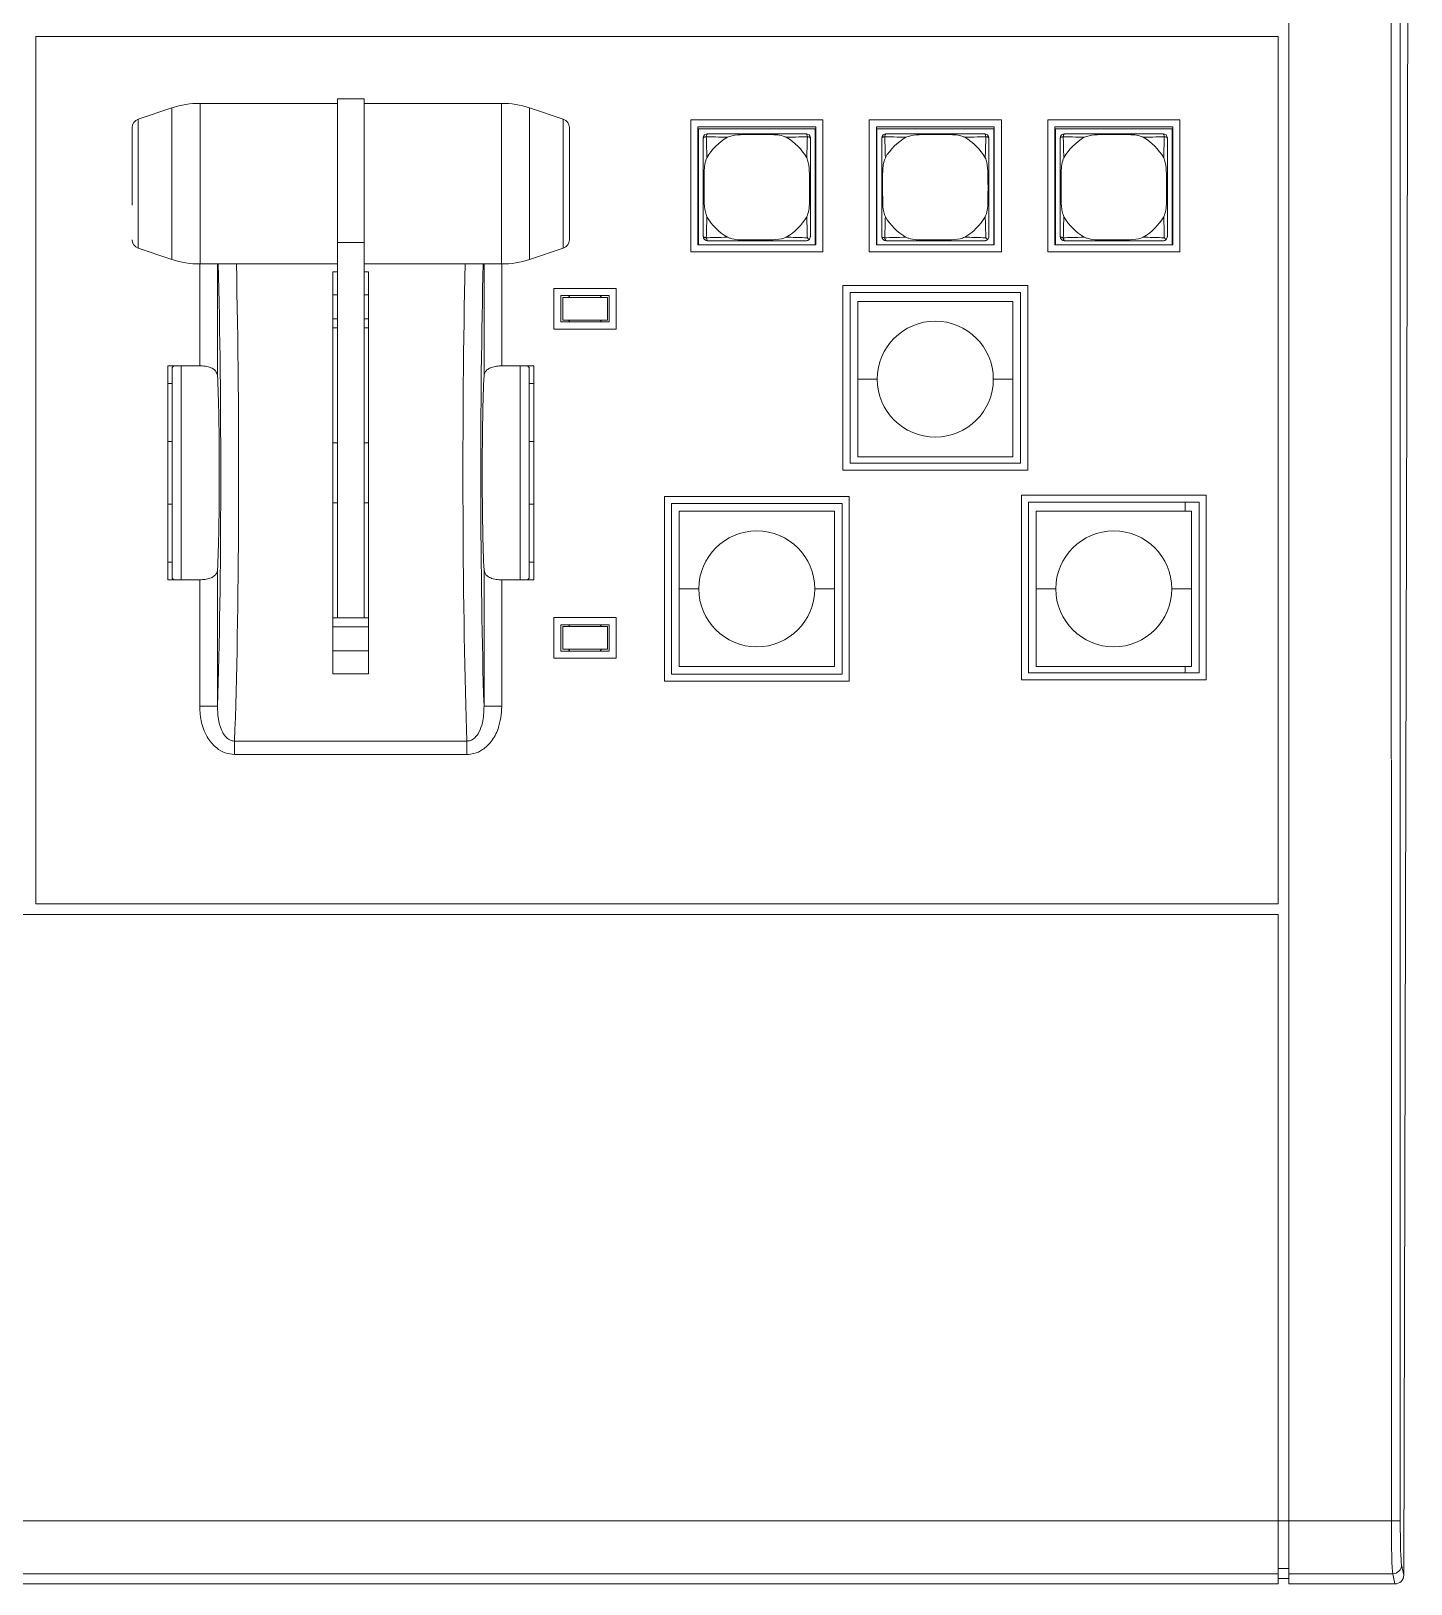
# Model space of a CAD drawing. Header units: millimetres. Extents: x 34 to 261, y 11 to 208.
# Drawn here: x 89.93 to 120.85, y 60 to 94.8 of the extents above; entities that cross this region are included whole.
import ezdxf

# ---------------------------------------------------------------- set-up
doc = ezdxf.new("R2010")
doc.units = ezdxf.units.MM

msp = doc.modelspace()

# ---------------------------------------------------------------- linework, layer by layer
at = {"color": 7, "linetype": 'Continuous', "lineweight": 15}
for p, q in [((120.6895, 60.1995), (120.8512, 122.2729)), ((118.1119, 61.4123), (118.1119, 111.2985)), ((120.4125, 61.4123), (120.4072, 111.2985)), ((120.6071, 111.2986), (120.6123, 61.4123)), ((90.0319, 94.6805), (117.8719, 94.6805)), ((90.0319, 75.2403), (90.0319, 94.6805)), ((117.8719, 94.6805), (117.8719, 75.2403)), ((97.3919, 93.2805), (96.7919, 93.2805)), ((96.7919, 93.2805), (96.7919, 90.0602)), ((97.3919, 93.2805), (97.3919, 90.0602)), ((93.084, 93.0778), (92.3287, 92.8261)), ((96.7919, 93.1805), (93.7165, 93.1805)), ((100.4674, 93.1805), (97.3919, 93.1805)), ((101.8552, 92.8261), (101.0998, 93.0778)), ((101.9919, 90.1246), (101.9919, 92.6363)), ((104.7119, 92.8105), (104.7119, 89.8505)), ((107.6719, 92.8105), (104.7119, 92.8105)), ((104.8719, 92.6505), (107.5119, 92.6505)), ((104.8719, 90.0105), (104.8719, 92.6505)), ((104.8819, 92.6105), (104.8719, 92.6205)), ((104.8819, 92.6105), (104.8819, 90.0105)), ((107.5019, 92.6105), (104.8819, 92.6105)), ((107.5119, 92.6205), (107.5019, 92.6105)), ((107.5019, 90.0105), (107.5019, 92.6105)), ((107.5119, 92.6505), (107.5119, 90.0105)), ((107.6719, 89.8505), (107.6719, 92.8105)), ((108.7119, 92.8105), (108.7119, 89.8505)), ((111.6719, 92.8105), (108.7119, 92.8105)), ((111.5119, 92.6505), (108.8719, 92.6505)), ((108.8719, 92.6505), (108.8719, 90.0105)), ((108.8819, 92.6105), (108.8719, 92.6205)), ((108.8819, 92.6105), (108.8819, 90.0105)), ((111.5019, 92.6105), (108.8819, 92.6105)), ((111.5119, 92.6205), (111.5019, 92.6105)), ((111.5019, 90.0105), (111.5019, 92.6105)), ((111.5119, 90.0105), (111.5119, 92.6505)), ((111.6719, 89.8505), (111.6719, 92.8105)), ((112.7119, 92.8105), (112.7119, 89.8505)), ((115.6719, 92.8105), (112.7119, 92.8105)), ((112.8719, 92.6505), (115.5119, 92.6505)), ((112.8719, 90.0105), (112.8719, 92.6505)), ((112.8819, 92.6105), (112.8719, 92.6205)), ((112.8819, 92.6105), (112.8819, 90.0105)), ((115.5019, 92.6105), (112.8819, 92.6105)), ((115.5119, 92.6205), (115.5019, 92.6105)), ((115.5019, 90.0105), (115.5019, 92.6105)), ((115.5119, 92.6505), (115.5119, 90.0105)), ((115.6719, 89.8505), (115.6719, 92.8105)), ((92.3287, 89.9349), (93.084, 89.6831)), ((97.3919, 90.0602), (96.7919, 90.0602)), ((96.7919, 90.0602), (96.7919, 81.6505)), ((97.3919, 90.0602), (97.3919, 81.6505)), ((101.0998, 89.6831), (101.8552, 89.9349)), ((104.7119, 89.8505), (107.6719, 89.8505)), ((107.5119, 90.0105), (104.8719, 90.0105)), ((108.7119, 89.8505), (111.6719, 89.8505)), ((108.8719, 90.0105), (111.5119, 90.0105)), ((112.7119, 89.8505), (115.6719, 89.8505)), ((115.5119, 90.0105), (112.8719, 90.0105)), ((93.7165, 89.5805), (96.7919, 89.5805)), ((97.3919, 89.5805), (100.4674, 89.5805)), ((96.6919, 89.4067), (96.7919, 89.4067)), ((96.6919, 89.4067), (96.6919, 80.396)), ((97.3919, 89.4067), (97.4919, 89.4067)), ((97.4919, 89.4067), (97.4919, 80.396)), ((112.2619, 89.1005), (108.1219, 89.1005)), ((108.1219, 89.1005), (108.1219, 84.9605)), ((112.2619, 84.9605), (112.2619, 89.1005)), ((96.7919, 88.8883), (96.6919, 88.8883)), ((97.4919, 88.8883), (97.3919, 88.8883)), ((103.0419, 89.0315), (101.6419, 89.0315)), ((101.6419, 89.0315), (101.6419, 88.1215)), ((101.8019, 88.8715), (102.8819, 88.8715)), ((101.8019, 88.2815), (101.8019, 88.8715)), ((102.8419, 88.8315), (101.8419, 88.8315)), ((101.8419, 88.8315), (101.8419, 88.3215)), ((102.0021, 88.8715), (101.9712, 88.8315)), ((102.7127, 88.8315), (102.6817, 88.8715)), ((102.8419, 88.3215), (102.8419, 88.8315)), ((102.8819, 88.8715), (102.8819, 88.2815)), ((103.0419, 88.1215), (103.0419, 89.0315)), ((108.2819, 85.1205), (108.2819, 88.9405)), ((108.2819, 88.9405), (112.1019, 88.9405)), ((112.1019, 88.9405), (112.1019, 85.1205)), ((96.7919, 88.1505), (96.6919, 88.1505)), ((97.4919, 88.1505), (97.3919, 88.1505)), ((101.6419, 88.1215), (103.0419, 88.1215)), ((102.8819, 88.2815), (101.8019, 88.2815)), ((101.8419, 88.3215), (102.8419, 88.3215)), ((101.9712, 88.3215), (102.0021, 88.2815)), ((102.6817, 88.2815), (102.7127, 88.3215)), ((92.9919, 87.2977), (92.9919, 82.5033)), ((93.7057, 87.2977), (92.9919, 87.2977)), ((93.0919, 87.2587), (93.1303, 87.2977)), ((93.0919, 87.2587), (93.0919, 82.5423)), ((93.2919, 87.2977), (93.2919, 82.5033)), ((101.1919, 87.2977), (100.4782, 87.2977)), ((100.8919, 82.5033), (100.8919, 87.2977)), ((101.0536, 87.2977), (101.0919, 87.2587)), ((101.0919, 82.5423), (101.0919, 87.2587)), ((101.1919, 87.2977), (101.1919, 82.5033)), ((92.9919, 86.9005), (93.0919, 86.9005)), ((101.0919, 86.9005), (101.1919, 86.9005)), ((92.9919, 85.6005), (93.0919, 85.6005)), ((96.7919, 85.5705), (96.6919, 85.5705)), ((97.4919, 85.5705), (97.3919, 85.5705)), ((101.1919, 85.6005), (101.0919, 85.6005)), ((108.1219, 84.9605), (112.2619, 84.9605)), ((112.1019, 85.1205), (108.2819, 85.1205)), ((96.6919, 84.2305), (96.7919, 84.2305)), ((97.3919, 84.2305), (97.4919, 84.2305)), ((108.2619, 84.3705), (104.1219, 84.3705)), ((104.1219, 84.3705), (104.1219, 80.2305)), ((108.2619, 80.2305), (108.2619, 84.3705)), ((112.1219, 84.4005), (112.1219, 80.2605)), ((116.2619, 84.4005), (112.1219, 84.4005)), ((116.1019, 84.2405), (112.2819, 84.2405)), ((112.2819, 84.2405), (112.2819, 80.4205)), ((115.7919, 84.0405), (115.7919, 84.2405)), ((116.1019, 80.4205), (116.1019, 84.2405)), ((116.2619, 80.2605), (116.2619, 84.4005)), ((92.9919, 84.2005), (93.0919, 84.2005)), ((101.1919, 84.2005), (101.0919, 84.2005)), ((104.2819, 80.3905), (104.2819, 84.2105)), ((104.2819, 84.2105), (108.1019, 84.2105)), ((108.1019, 84.2105), (108.1019, 80.3905)), ((93.0919, 82.9005), (92.9919, 82.9005)), ((101.1919, 82.9005), (101.0919, 82.9005)), ((92.9919, 82.5033), (93.7057, 82.5033)), ((93.1303, 82.5033), (93.0919, 82.5423)), ((93.7057, 79.6711), (93.7057, 82.5033)), ((94.1054, 82.7226), (94.1054, 79.6711)), ((100.0784, 79.6711), (100.0784, 82.7226)), ((100.4782, 82.5033), (100.4782, 79.6711)), ((100.4782, 82.5033), (101.1919, 82.5033)), ((101.0919, 82.5423), (101.0536, 82.5033)), ((96.6919, 81.6505), (97.4919, 81.6505)), ((103.0419, 81.6555), (101.6419, 81.6555)), ((101.6419, 81.6555), (101.6419, 80.7455)), ((102.8819, 81.4955), (101.8019, 81.4955)), ((101.8019, 81.4955), (101.8019, 80.9055)), ((101.8419, 81.4555), (101.8419, 80.9455)), ((102.8419, 81.4555), (101.8419, 81.4555)), ((102.0021, 81.4955), (101.9712, 81.4555)), ((102.7127, 81.4555), (102.6817, 81.4955)), ((102.8419, 80.9455), (102.8419, 81.4555)), ((102.8819, 80.9055), (102.8819, 81.4955)), ((103.0419, 80.7455), (103.0419, 81.6555)), ((96.6919, 80.9143), (97.4919, 80.9143)), ((101.6419, 80.7455), (103.0419, 80.7455)), ((101.8019, 80.9055), (102.8819, 80.9055)), ((101.8419, 80.9455), (102.8419, 80.9455)), ((101.9712, 80.9455), (102.0021, 80.9055)), ((102.6817, 80.9055), (102.7127, 80.9455)), ((97.4919, 80.396), (96.6919, 80.396)), ((108.1019, 80.3905), (104.2819, 80.3905)), ((112.2819, 80.4205), (116.1019, 80.4205)), ((115.7919, 80.4205), (115.7919, 80.5605)), ((104.1219, 80.2305), (108.2619, 80.2305)), ((112.1219, 80.2605), (116.2619, 80.2605)), ((94.1054, 79.6711), (93.7057, 79.6711)), ((100.4782, 79.6711), (100.0784, 79.6711)), ((94.4877, 78.8895), (99.6961, 78.8895)), ((94.4877, 78.8895), (94.4877, 78.5889)), ((99.6961, 78.8895), (99.6961, 78.5889)), ((99.6961, 78.5889), (94.4877, 78.5889)), ((117.8719, 75.2403), (90.0319, 75.2403)), ((37.3119, 75.0003), (117.8719, 75.0003)), ((117.8719, 75.0003), (117.8719, 61.4123)), ((37.3119, 61.4123), (117.8719, 61.4123)), ((117.8719, 61.4123), (118.1119, 61.4123)), ((117.8719, 60.2285), (117.8719, 61.4123)), ((118.1119, 61.4123), (120.4125, 61.4123)), ((118.1119, 61.4123), (118.1119, 60.2285)), ((120.4125, 61.4123), (120.6123, 61.4123)), ((117.8719, 60.2285), (37.3119, 60.2285)), ((117.8719, 60.3469), (118.1119, 60.3469)), ((117.8719, 60.2285), (117.8719, 60.0005)), ((120.4418, 60.2285), (118.1119, 60.2285)), ((118.1119, 60.0005), (118.1119, 60.2285)), ((120.49, 60.0005), (120.4418, 60.2285)), ((120.6417, 60.4259), (120.6895, 60.1995)), ((117.8719, 60.0005), (37.3119, 60.0005)), ((118.1119, 60.1206), (117.8719, 60.1206)), ((120.49, 60.0005), (118.1119, 60.0005))]:
    msp.add_line(p, q, dxfattribs=at)
at = {"color": 8, "linetype": 'Continuous', "lineweight": 15}
for p, q in [((93.084, 93.0778), (93.084, 90.7231)), ((93.7165, 93.1805), (93.7165, 90.6931)), ((100.4674, 89.5805), (100.4674, 93.1805)), ((101.0998, 89.6831), (101.0998, 93.0778)), ((92.3287, 92.8261), (92.3287, 90.8285)), ((101.8552, 89.9349), (101.8552, 92.8261)), ((92.3287, 90.8285), (92.3287, 89.9349)), ((93.084, 90.7231), (93.084, 89.6831)), ((93.7165, 90.6931), (93.7165, 89.5805)), ((93.7057, 87.2977), (93.7057, 89.5805)), ((94.1054, 89.5805), (94.1054, 87.0784)), ((100.0784, 87.0784), (100.0784, 89.5805)), ((100.4782, 89.5805), (100.4782, 87.2977)), ((96.6919, 88.3505), (96.7919, 88.3505)), ((97.3919, 88.3505), (97.4919, 88.3505)), ((97.4919, 81.4505), (96.6919, 81.4505))]:
    msp.add_line(p, q, dxfattribs=at)
at = {"color": 7, "linetype": 'Continuous', "lineweight": 15, "flags": 128}
for points in [[(105.0595, 92.433), (105.0453, 92.4308), (105.0322, 92.428), (105.0205, 92.4245), (105.0105, 92.4204), (105.0025, 92.4159), (104.9967, 92.411), (104.9931, 92.4058), (104.9919, 92.4005)], [(105.0595, 92.433), (105.0616, 92.4472), (105.0644, 92.4603), (105.0679, 92.4719), (105.072, 92.4819), (105.0765, 92.4899), (105.0815, 92.4957), (105.0866, 92.4993), (105.0919, 92.5005)], [(107.2919, 92.5005), (107.2972, 92.4993), (107.3024, 92.4957), (107.3073, 92.4899), (107.3119, 92.4819), (107.3159, 92.4719), (107.3194, 92.4603), (107.3223, 92.4472), (107.3244, 92.433)], [(107.3919, 92.4005), (107.3907, 92.4058), (107.3872, 92.411), (107.3813, 92.4159), (107.3733, 92.4204), (107.3634, 92.4245), (107.3517, 92.428), (107.3386, 92.4308), (107.3244, 92.433)], [(109.0595, 92.433), (109.0453, 92.4308), (109.0322, 92.428), (109.0205, 92.4245), (109.0105, 92.4204), (109.0025, 92.4159), (108.9967, 92.411), (108.9931, 92.4058), (108.9919, 92.4005)], [(109.0595, 92.433), (109.0616, 92.4472), (109.0644, 92.4603), (109.0679, 92.4719), (109.072, 92.4819), (109.0765, 92.4899), (109.0815, 92.4957), (109.0866, 92.4993), (109.0919, 92.5005)], [(111.2919, 92.5005), (111.2972, 92.4993), (111.3024, 92.4957), (111.3073, 92.4899), (111.3119, 92.4819), (111.3159, 92.4719), (111.3194, 92.4603), (111.3223, 92.4472), (111.3244, 92.433)], [(111.3919, 92.4005), (111.3907, 92.4058), (111.3872, 92.411), (111.3813, 92.4159), (111.3733, 92.4204), (111.3634, 92.4245), (111.3517, 92.428), (111.3386, 92.4308), (111.3244, 92.433)], [(113.0595, 92.433), (113.0453, 92.4308), (113.0322, 92.428), (113.0205, 92.4245), (113.0105, 92.4204), (113.0025, 92.4159), (112.9967, 92.411), (112.9931, 92.4058), (112.9919, 92.4005)], [(113.0595, 92.433), (113.0616, 92.4472), (113.0644, 92.4603), (113.0679, 92.4719), (113.072, 92.4819), (113.0765, 92.4899), (113.0815, 92.4957), (113.0866, 92.4993), (113.0919, 92.5005)], [(115.2919, 92.5005), (115.2972, 92.4993), (115.3024, 92.4957), (115.3073, 92.4899), (115.3119, 92.4819), (115.3159, 92.4719), (115.3194, 92.4603), (115.3223, 92.4472), (115.3244, 92.433)], [(115.3919, 92.4005), (115.3907, 92.4058), (115.3872, 92.411), (115.3813, 92.4159), (115.3733, 92.4204), (115.3634, 92.4245), (115.3517, 92.428), (115.3386, 92.4308), (115.3244, 92.433)], [(104.9919, 90.2005), (104.9931, 90.1952), (104.9967, 90.19), (105.0025, 90.1851), (105.0105, 90.1806), (105.0205, 90.1765), (105.0322, 90.173), (105.0453, 90.1702), (105.0595, 90.1681)], [(105.0919, 90.1005), (105.0866, 90.1017), (105.0815, 90.1053), (105.0765, 90.1111), (105.072, 90.1191), (105.0679, 90.1291), (105.0644, 90.1407), (105.0616, 90.1538), (105.0595, 90.1681)], [(108.9919, 90.2005), (108.9931, 90.1952), (108.9967, 90.19), (109.0025, 90.1851), (109.0105, 90.1806), (109.0205, 90.1765), (109.0322, 90.173), (109.0453, 90.1702), (109.0595, 90.1681)], [(109.0919, 90.1005), (109.0866, 90.1017), (109.0815, 90.1053), (109.0765, 90.1111), (109.072, 90.1191), (109.0679, 90.1291), (109.0644, 90.1407), (109.0616, 90.1538), (109.0595, 90.1681)], [(112.9919, 90.2005), (112.9931, 90.1952), (112.9967, 90.19), (113.0025, 90.1851), (113.0105, 90.1806), (113.0205, 90.1765), (113.0322, 90.173), (113.0453, 90.1702), (113.0595, 90.1681)], [(113.0919, 90.1005), (113.0866, 90.1017), (113.0815, 90.1053), (113.0765, 90.1111), (113.072, 90.1191), (113.0679, 90.1291), (113.0644, 90.1407), (113.0616, 90.1538), (113.0595, 90.1681)]]:
    msp.add_lwpolyline(points, dxfattribs=at)
at = {"color": 7, "linetype": 'Continuous', "lineweight": 15}
for centre, radius, start, end in [((93.7165, 91.1805), 2, 90, 108.43495), ((100.4674, 91.1805), 2, 71.56505, 90), ((92.3919, 92.6363), 0.2, 108.43495, 180), ((101.7919, 92.6363), 0.2, 0, 71.56505), ((105.0919, 92.4005), 0.1, 90, 180), ((106.1919, 91.3005), 1.3, 120.54947, 149.45053), ((106.1919, 91.3005), 1.3, 30.54947, 59.45053), ((107.2919, 92.4005), 0.1, 0, 90), ((109.0919, 92.4005), 0.1, 90, 180), ((110.1919, 91.3005), 1.3, 120.54947, 149.45053), ((110.1919, 91.3005), 1.3, 30.54947, 59.45053), ((111.2919, 92.4005), 0.1, 0, 90), ((113.0919, 92.4005), 0.1, 90, 180), ((114.1919, 91.3005), 1.3, 120.54947, 149.45053), ((114.1919, 91.3005), 1.3, 30.54947, 59.45053), ((115.2919, 92.4005), 0.1, 0, 90), ((106.1919, 91.3005), 1.3, 210.54947, 239.45053), ((106.1919, 91.3005), 1.3, 300.54947, 329.45053), ((110.1919, 91.3005), 1.3, 210.54947, 239.45053), ((110.1919, 91.3005), 1.3, 300.54947, 329.45053), ((114.1919, 91.3005), 1.3, 210.54947, 239.45053), ((114.1919, 91.3005), 1.3, 300.54947, 329.45053), ((105.0919, 90.2005), 0.1, 180, 270), ((109.0919, 90.2005), 0.1, 180, 270), ((113.0919, 90.2005), 0.1, 180, 270), ((92.3919, 90.1246), 0.2, 180, 251.56505), ((101.7919, 90.1246), 0.2, 288.43495, 0), ((93.7165, 91.5805), 2, 251.56505, 270), ((100.4674, 91.5805), 2, 270, 288.43495), ((110.1919, 87.0005), 1.3, 0, 180), ((110.1919, 87.0005), 1.3, 180, 0), ((106.1919, 82.3005), 1.3, 0, 180), ((114.1919, 82.3005), 1.3, 0, 180), ((106.1919, 82.3005), 1.3, 180, 0), ((114.1919, 82.3005), 1.3, 180, 0), ((120.4418, 60.4285), 0.1999, 270.01427, 359.2477)]:
    msp.add_arc(centre, radius, start, end, dxfattribs=at)
at = {"color": 8, "linetype": 'Continuous', "lineweight": 15}
for centre, major_axis, ratio, start_param, end_param in [((93.9129, 84.9013), (0, 7.6), 0.0349208, 3.953392, 5.3756338), ((94.3126, 84.9013), (0, 8), 0.0331747, 3.8620822, 5.3371373), ((99.8712, 84.9013), (0, 8), 0.0331747, 0.946048, 2.4211031), ((100.271, 84.9013), (0, 7.6), 0.0349208, 0.9075515, 2.3297933)]:
    msp.add_ellipse(centre, major_axis=major_axis, ratio=ratio, start_param=start_param, end_param=end_param, dxfattribs=at)
at = {"color": 7, "linetype": 'Continuous', "lineweight": 15}
for centre, major_axis, ratio, start_param, end_param in [((94.0533, 84.9005), (0, 2.64), 0.0349208, 3.742228, 5.6825499), ((100.1305, 84.9005), (0, 2.64), 0.0349208, 0.6006354, 2.5409573), ((120.4475, 61.4123), (-0.0001, 1.2), 0.0291811, 1.5707938, 2.9770322), ((120.6474, 61.4123), (-0.0001, 1), 0.0350173, 1.5707926, 2.9770311), ((120.4893, 60.2007), (-0.1365, 0.1468), 0.9969746, 2.3942299, 3.9593975)]:
    msp.add_ellipse(centre, major_axis=major_axis, ratio=ratio, start_param=start_param, end_param=end_param, dxfattribs=at)
for points, knots in [([(92.1919, 92.6362), (92.1919, 92.6166), (92.1919, 92.5774), (92.1919, 92.3438), (92.1919, 92.0933), (92.1919, 91.8654), (92.1919, 91.6179), (92.1919, 91.2878), (92.1919, 91.0533), (92.1919, 90.9009)], [0, 0, 0, 0, 0.193195, 0.38639, 0.4903902, 0.5965975, 0.7028048, 0.806805, 1, 1, 1, 1]), ([(104.9919, 90.2005), (104.9919, 90.4125), (104.9919, 90.7748), (104.9919, 91.3005), (104.9919, 91.8262), (104.9919, 92.1885), (104.9919, 92.4005)], [0, 0, 0, 0, 0.2925508, 0.5, 0.7074492, 1, 1, 1, 1]), ([(105.5312, 92.4201), (105.465, 92.4219), (105.3045, 92.4265), (105.1502, 92.4306), (105.0595, 92.433)], [0, 0, 0, 0, 0.412228, 1, 1, 1, 1]), ([(105.0595, 92.433), (105.0611, 92.3696), (105.0652, 92.216), (105.0697, 92.0556), (105.0724, 91.9613)], [0, 0, 0, 0, 0.4125336, 1, 1, 1, 1]), ([(105.0919, 92.5005), (105.3039, 92.5005), (105.6662, 92.5005), (106.1919, 92.5005), (106.7176, 92.5005), (107.0799, 92.5005), (107.2919, 92.5005)], [0, 0, 0, 0, 0.2925508, 0.5, 0.7074492, 1, 1, 1, 1]), ([(106.8527, 92.4201), (106.8303, 92.429), (106.7025, 92.4801), (106.3719, 92.4806), (105.9936, 92.4831), (105.6818, 92.4734), (105.5662, 92.4325), (105.5312, 92.4201)], [0, 0, 0, 0, 0.0541543, 0.3084286, 0.7251448, 0.9167084, 1, 1, 1, 1]), ([(107.3244, 92.433), (107.261, 92.4313), (107.1075, 92.4273), (106.947, 92.4227), (106.8527, 92.4201)], [0, 0, 0, 0, 0.4125336, 1, 1, 1, 1]), ([(107.3115, 91.9613), (107.3133, 92.0274), (107.3179, 92.1879), (107.322, 92.3422), (107.3244, 92.433)], [0, 0, 0, 0, 0.412228, 1, 1, 1, 1]), ([(107.3919, 92.4005), (107.3919, 92.1883), (107.3919, 91.7484), (107.3919, 91.0611), (107.3919, 90.5553), (107.3919, 90.2743), (107.3919, 90.2215), (107.3919, 90.2005)], [0, 0, 0, 0, 0.29246249, 0.60625791, 0.92437229, 0.97002857, 1, 1, 1, 1]), ([(108.9919, 90.2005), (108.9919, 90.4125), (108.9919, 90.7748), (108.9919, 91.3005), (108.9919, 91.8262), (108.9919, 92.1885), (108.9919, 92.4005)], [0, 0, 0, 0, 0.2925508, 0.5, 0.7074492, 1, 1, 1, 1]), ([(109.5312, 92.4201), (109.465, 92.4219), (109.3045, 92.4265), (109.1502, 92.4306), (109.0595, 92.433)], [0, 0, 0, 0, 0.41222805, 1, 1, 1, 1]), ([(109.0595, 92.433), (109.0611, 92.3696), (109.0652, 92.216), (109.0697, 92.0556), (109.0724, 91.9613)], [0, 0, 0, 0, 0.4125336, 1, 1, 1, 1]), ([(109.0919, 92.5005), (109.3039, 92.5005), (109.6662, 92.5005), (110.1919, 92.5005), (110.7176, 92.5005), (111.0799, 92.5005), (111.2919, 92.5005)], [0, 0, 0, 0, 0.2925508, 0.5, 0.7074492, 1, 1, 1, 1]), ([(110.8527, 92.4201), (110.8303, 92.429), (110.7025, 92.4801), (110.3719, 92.4806), (109.9936, 92.4831), (109.6818, 92.4734), (109.5662, 92.4325), (109.5312, 92.4201)], [0, 0, 0, 0, 0.0541543, 0.3084286, 0.7251448, 0.9167084, 1, 1, 1, 1]), ([(111.3244, 92.433), (111.261, 92.4313), (111.1075, 92.4273), (110.947, 92.4227), (110.8527, 92.4201)], [0, 0, 0, 0, 0.4125336, 1, 1, 1, 1]), ([(111.3115, 91.9613), (111.3133, 92.0274), (111.3179, 92.1879), (111.322, 92.3422), (111.3244, 92.433)], [0, 0, 0, 0, 0.412228, 1, 1, 1, 1]), ([(111.3919, 92.4005), (111.3919, 92.1883), (111.3919, 91.7484), (111.3919, 91.0611), (111.3919, 90.5553), (111.3919, 90.2743), (111.3919, 90.2215), (111.3919, 90.2005)], [0, 0, 0, 0, 0.29246249, 0.60625791, 0.92437229, 0.97002857, 1, 1, 1, 1]), ([(112.9919, 90.2005), (112.9919, 90.4125), (112.9919, 90.7748), (112.9919, 91.3005), (112.9919, 91.8262), (112.9919, 92.1885), (112.9919, 92.4005)], [0, 0, 0, 0, 0.2925508, 0.5, 0.7074492, 1, 1, 1, 1]), ([(113.5312, 92.4201), (113.465, 92.4219), (113.3045, 92.4265), (113.1502, 92.4306), (113.0595, 92.433)], [0, 0, 0, 0, 0.412228, 1, 1, 1, 1]), ([(113.0595, 92.433), (113.0611, 92.3696), (113.0652, 92.216), (113.0697, 92.0556), (113.0724, 91.9613)], [0, 0, 0, 0, 0.4125336, 1, 1, 1, 1]), ([(113.0919, 92.5005), (113.3039, 92.5005), (113.6662, 92.5005), (114.1919, 92.5005), (114.7176, 92.5005), (115.0799, 92.5005), (115.2919, 92.5005)], [0, 0, 0, 0, 0.2925508, 0.5, 0.7074492, 1, 1, 1, 1]), ([(114.8527, 92.4201), (114.8303, 92.429), (114.7025, 92.4801), (114.3719, 92.4806), (113.9936, 92.4831), (113.6818, 92.4734), (113.5662, 92.4325), (113.5312, 92.4201)], [0, 0, 0, 0, 0.0541543, 0.3084286, 0.7251448, 0.9167084, 1, 1, 1, 1]), ([(115.3244, 92.433), (115.261, 92.4313), (115.1075, 92.4273), (114.947, 92.4227), (114.8527, 92.4201)], [0, 0, 0, 0, 0.4125336, 1, 1, 1, 1]), ([(115.3115, 91.9613), (115.3133, 92.0274), (115.3179, 92.1879), (115.322, 92.3422), (115.3244, 92.433)], [0, 0, 0, 0, 0.412228, 1, 1, 1, 1]), ([(115.3919, 92.4005), (115.3919, 92.1883), (115.3919, 91.7484), (115.3919, 91.0611), (115.3919, 90.5553), (115.3919, 90.2743), (115.3919, 90.2215), (115.3919, 90.2005)], [0, 0, 0, 0, 0.29246249, 0.60625791, 0.92437229, 0.97002857, 1, 1, 1, 1]), ([(105.0724, 91.9613), (105.0634, 91.9388), (105.0123, 91.8111), (105.0118, 91.4804), (105.0093, 91.1022), (105.0191, 90.7904), (105.06, 90.6748), (105.0724, 90.6397)], [0, 0, 0, 0, 0.0541543, 0.3084286, 0.7251448, 0.9167084, 1, 1, 1, 1]), ([(107.3115, 90.6397), (107.3204, 90.6622), (107.3715, 90.7899), (107.372, 91.1206), (107.3745, 91.4988), (107.3648, 91.8106), (107.3239, 91.9262), (107.3115, 91.9613)], [0, 0, 0, 0, 0.0541543, 0.3084286, 0.7251448, 0.9167084, 1, 1, 1, 1]), ([(109.0724, 91.9613), (109.0634, 91.9388), (109.0123, 91.8111), (109.0118, 91.4804), (109.0093, 91.1022), (109.0191, 90.7904), (109.06, 90.6748), (109.0724, 90.6397)], [0, 0, 0, 0, 0.0541543, 0.3084286, 0.7251448, 0.9167084, 1, 1, 1, 1]), ([(111.3115, 90.6397), (111.3204, 90.6622), (111.3715, 90.7899), (111.372, 91.1206), (111.3745, 91.4988), (111.3648, 91.8106), (111.3239, 91.9262), (111.3115, 91.9613)], [0, 0, 0, 0, 0.0541543, 0.3084286, 0.7251448, 0.9167084, 1, 1, 1, 1]), ([(113.0724, 91.9613), (113.0634, 91.9388), (113.0123, 91.8111), (113.0118, 91.4804), (113.0093, 91.1022), (113.0191, 90.7904), (113.06, 90.6748), (113.0724, 90.6397)], [0, 0, 0, 0, 0.05415429, 0.30842861, 0.72514476, 0.91670839, 1, 1, 1, 1]), ([(115.3115, 90.6397), (115.3204, 90.6622), (115.3715, 90.7899), (115.372, 91.1206), (115.3745, 91.4988), (115.3648, 91.8106), (115.3239, 91.9262), (115.3115, 91.9613)], [0, 0, 0, 0, 0.0541543, 0.3084286, 0.7251448, 0.9167084, 1, 1, 1, 1]), ([(105.0724, 90.6397), (105.0705, 90.5736), (105.066, 90.4131), (105.0619, 90.2588), (105.0595, 90.1681)], [0, 0, 0, 0, 0.412228, 1, 1, 1, 1]), ([(107.3244, 90.1681), (107.3238, 90.1902), (107.3199, 90.3423), (107.3154, 90.5027), (107.3115, 90.6397)], [0, 0, 0, 0, 0.1453424, 1, 1, 1, 1]), ([(109.0724, 90.6397), (109.0705, 90.5736), (109.066, 90.4131), (109.0619, 90.2588), (109.0595, 90.1681)], [0, 0, 0, 0, 0.412228, 1, 1, 1, 1]), ([(111.3244, 90.1681), (111.3238, 90.1902), (111.3199, 90.3423), (111.3154, 90.5027), (111.3115, 90.6397)], [0, 0, 0, 0, 0.1453424, 1, 1, 1, 1]), ([(113.0724, 90.6397), (113.0705, 90.5736), (113.066, 90.4131), (113.0619, 90.2588), (113.0595, 90.1681)], [0, 0, 0, 0, 0.412228, 1, 1, 1, 1]), ([(115.3244, 90.1681), (115.3238, 90.1902), (115.3199, 90.3423), (115.3154, 90.5027), (115.3115, 90.6397)], [0, 0, 0, 0, 0.1453424, 1, 1, 1, 1]), ([(105.0595, 90.1681), (105.1228, 90.1697), (105.2764, 90.1737), (105.4369, 90.1783), (105.5312, 90.181)], [0, 0, 0, 0, 0.4125336, 1, 1, 1, 1]), ([(105.5312, 90.181), (105.5536, 90.172), (105.6813, 90.1209), (106.012, 90.1204), (106.3902, 90.1179), (106.702, 90.1277), (106.8177, 90.1686), (106.8527, 90.181)], [0, 0, 0, 0, 0.05415429, 0.30842861, 0.72514476, 0.91670839, 1, 1, 1, 1]), ([(106.8527, 90.181), (106.9897, 90.1771), (107.1501, 90.1725), (107.3023, 90.1686), (107.3244, 90.1681)], [0, 0, 0, 0, 0.8546576, 1, 1, 1, 1]), ([(107.3626, 90.1298), (107.3507, 90.1417), (107.3387, 90.1537), (107.3246, 90.1679), (107.3244, 90.1681)], [0, 0, 0, 0, 0.9862956, 1, 1, 1, 1]), ([(107.3919, 90.2005), (107.3919, 90.2003), (107.3919, 90.1913), (107.3891, 90.1718), (107.3786, 90.1477), (107.3668, 90.1345), (107.3626, 90.1298)], [0, 0, 0, 0, 0.010002, 0.3556229, 0.7704204, 1, 1, 1, 1]), ([(109.0595, 90.1681), (109.1228, 90.1697), (109.2764, 90.1737), (109.4369, 90.1783), (109.5312, 90.181)], [0, 0, 0, 0, 0.4125336, 1, 1, 1, 1]), ([(109.5312, 90.181), (109.5536, 90.172), (109.6813, 90.1209), (110.012, 90.1204), (110.3902, 90.1179), (110.702, 90.1277), (110.8177, 90.1686), (110.8527, 90.181)], [0, 0, 0, 0, 0.0541543, 0.3084286, 0.7251448, 0.9167084, 1, 1, 1, 1]), ([(110.8527, 90.181), (110.9897, 90.1771), (111.1501, 90.1725), (111.3023, 90.1686), (111.3244, 90.1681)], [0, 0, 0, 0, 0.8546576, 1, 1, 1, 1]), ([(111.3626, 90.1298), (111.3507, 90.1417), (111.3387, 90.1537), (111.3246, 90.1679), (111.3244, 90.1681)], [0, 0, 0, 0, 0.9862956, 1, 1, 1, 1]), ([(111.3919, 90.2005), (111.3919, 90.2003), (111.3919, 90.1913), (111.3891, 90.1718), (111.3786, 90.1477), (111.3668, 90.1345), (111.3626, 90.1298)], [0, 0, 0, 0, 0.01000197, 0.3556229, 0.7704204, 1, 1, 1, 1]), ([(113.0595, 90.1681), (113.1228, 90.1697), (113.2764, 90.1737), (113.4369, 90.1783), (113.5312, 90.181)], [0, 0, 0, 0, 0.4125336, 1, 1, 1, 1]), ([(113.5312, 90.181), (113.5536, 90.172), (113.6813, 90.1209), (114.012, 90.1204), (114.3902, 90.1179), (114.702, 90.1277), (114.8177, 90.1686), (114.8527, 90.181)], [0, 0, 0, 0, 0.0541543, 0.3084286, 0.7251448, 0.9167084, 1, 1, 1, 1]), ([(114.8527, 90.181), (114.9897, 90.1771), (115.1501, 90.1725), (115.3023, 90.1686), (115.3244, 90.1681)], [0, 0, 0, 0, 0.8546576, 1, 1, 1, 1]), ([(115.3626, 90.1298), (115.3507, 90.1417), (115.3387, 90.1537), (115.3246, 90.1679), (115.3244, 90.1681)], [0, 0, 0, 0, 0.9862956, 1, 1, 1, 1]), ([(115.3919, 90.2005), (115.3919, 90.2003), (115.3919, 90.1913), (115.3891, 90.1718), (115.3786, 90.1477), (115.3668, 90.1345), (115.3626, 90.1298)], [0, 0, 0, 0, 0.010002, 0.3556229, 0.7704204, 1, 1, 1, 1]), ([(107.2919, 90.1005), (107.271, 90.1005), (107.1338, 90.1005), (106.8677, 90.1005), (106.3665, 90.1005), (105.7663, 90.1005), (105.304, 90.1005), (105.0919, 90.1005)], [0, 0, 0, 0, 0.0299595, 0.1960878, 0.3628633, 0.7076543, 1, 1, 1, 1]), ([(107.3626, 90.1298), (107.3579, 90.1256), (107.3447, 90.1138), (107.3206, 90.1033), (107.3011, 90.1005), (107.2922, 90.1005), (107.2919, 90.1005)], [0, 0, 0, 0, 0.2295796, 0.6443771, 0.98999803, 1, 1, 1, 1]), ([(111.2919, 90.1005), (111.271, 90.1005), (111.1338, 90.1005), (110.8677, 90.1005), (110.3665, 90.1005), (109.7663, 90.1005), (109.304, 90.1005), (109.0919, 90.1005)], [0, 0, 0, 0, 0.0299595, 0.1960878, 0.3628633, 0.7076543, 1, 1, 1, 1]), ([(111.3626, 90.1298), (111.3579, 90.1256), (111.3447, 90.1138), (111.3206, 90.1033), (111.3011, 90.1005), (111.2922, 90.1005), (111.2919, 90.1005)], [0, 0, 0, 0, 0.2295796, 0.6443771, 0.989998, 1, 1, 1, 1]), ([(115.2919, 90.1005), (115.271, 90.1005), (115.1338, 90.1005), (114.8677, 90.1005), (114.3665, 90.1005), (113.7663, 90.1005), (113.304, 90.1005), (113.0919, 90.1005)], [0, 0, 0, 0, 0.0299595, 0.1960878, 0.3628633, 0.7076543, 1, 1, 1, 1]), ([(115.3626, 90.1298), (115.3579, 90.1256), (115.3447, 90.1138), (115.3206, 90.1033), (115.3011, 90.1005), (115.2922, 90.1005), (115.2919, 90.1005)], [0, 0, 0, 0, 0.2295796, 0.6443771, 0.989998, 1, 1, 1, 1]), ([(111.9319, 88.7405), (111.8268, 88.7405), (111.5888, 88.7405), (111.0866, 88.7405), (110.5511, 88.7405), (110.0599, 88.7405), (109.6068, 88.7405), (109.1752, 88.7405), (108.7567, 88.7405), (108.5482, 88.7405), (108.4519, 88.7405)], [0, 0, 0, 0, 0.1189242, 0.2690534, 0.406242, 0.5438102, 0.6527208, 0.7613603, 0.889886, 1, 1, 1, 1]), ([(108.4519, 88.7405), (108.4519, 88.6353), (108.4519, 88.3974), (108.4519, 87.9232), (108.4519, 87.4444), (108.4519, 87.1494), (108.4519, 87.0005)], [0, 0, 0, 0, 0.2379154, 0.5382584, 0.7670811, 1, 1, 1, 1]), ([(111.9319, 87.0005), (111.9319, 87.1534), (111.9319, 87.4588), (111.9319, 87.9174), (111.9319, 88.3456), (111.9319, 88.6142), (111.9319, 88.7218), (111.9319, 88.7405)], [0, 0, 0, 0, 0.2392959, 0.4780096, 0.7256154, 0.9522674, 1, 1, 1, 1]), ([(94.1054, 87.0784), (94.0966, 87.1157), (94.0816, 87.1796), (93.9881, 87.2466), (93.8734, 87.2847), (93.7712, 87.2969), (93.7165, 87.2975), (93.7057, 87.2977)], [0, 0, 0, 0, 0.3089575, 0.5294504, 0.7507878, 0.9507487, 1, 1, 1, 1]), ([(100.4782, 87.2977), (100.4366, 87.2959), (100.3534, 87.2924), (100.242, 87.2646), (100.1535, 87.2201), (100.093, 87.1577), (100.0834, 87.1053), (100.0784, 87.0784)], [0, 0, 0, 0, 0.18820113, 0.37621454, 0.56937779, 0.77866468, 1, 1, 1, 1]), ([(108.4519, 87.0005), (108.5335, 87.0005), (108.6772, 87.0005), (108.8271, 87.0005), (108.8919, 87.0005)], [0, 0, 0, 0, 0.5679473, 1, 1, 1, 1]), ([(108.4519, 87.0005), (108.4519, 86.8476), (108.4519, 86.5422), (108.4519, 86.0836), (108.4519, 85.6554), (108.4519, 85.3868), (108.4519, 85.2792), (108.4519, 85.2605)], [0, 0, 0, 0, 0.2392959, 0.4780096, 0.7256154, 0.9522674, 1, 1, 1, 1]), ([(111.4919, 87.0005), (111.5748, 87.0005), (111.7248, 87.0005), (111.8679, 87.0005), (111.9319, 87.0005)], [0, 0, 0, 0, 0.5520218, 1, 1, 1, 1]), ([(111.9319, 85.2605), (111.9319, 85.3657), (111.9319, 85.6036), (111.9319, 86.0778), (111.9319, 86.5566), (111.9319, 86.8517), (111.9319, 87.0005)], [0, 0, 0, 0, 0.2379154, 0.5382584, 0.7670811, 1, 1, 1, 1]), ([(108.4519, 85.2605), (108.5571, 85.2605), (108.795, 85.2605), (109.2973, 85.2605), (109.8327, 85.2605), (110.324, 85.2605), (110.777, 85.2605), (111.2087, 85.2605), (111.6272, 85.2605), (111.8357, 85.2605), (111.9319, 85.2605)], [0, 0, 0, 0, 0.1189242, 0.2690534, 0.406242, 0.5438102, 0.6527208, 0.7613603, 0.889886, 1, 1, 1, 1]), ([(107.9319, 84.0405), (107.8268, 84.0405), (107.5888, 84.0405), (107.0866, 84.0405), (106.5511, 84.0405), (106.0599, 84.0405), (105.6068, 84.0405), (105.1752, 84.0405), (104.7567, 84.0405), (104.5482, 84.0405), (104.4519, 84.0405)], [0, 0, 0, 0, 0.1189242, 0.2690534, 0.406242, 0.5438102, 0.6527208, 0.7613603, 0.889886, 1, 1, 1, 1]), ([(104.4519, 84.0405), (104.4519, 83.9353), (104.4519, 83.6974), (104.4519, 83.2232), (104.4519, 82.7444), (104.4519, 82.4494), (104.4519, 82.3005)], [0, 0, 0, 0, 0.2379154, 0.5382584, 0.7670811, 1, 1, 1, 1]), ([(107.9319, 82.3005), (107.9319, 82.4534), (107.9319, 82.7588), (107.9319, 83.2174), (107.9319, 83.6456), (107.9319, 83.9142), (107.9319, 84.0218), (107.9319, 84.0405)], [0, 0, 0, 0, 0.2392959, 0.4780096, 0.7256154, 0.9522674, 1, 1, 1, 1]), ([(115.9319, 84.0405), (115.8268, 84.0405), (115.5888, 84.0405), (115.0866, 84.0405), (114.5511, 84.0405), (114.0599, 84.0405), (113.6068, 84.0405), (113.1752, 84.0405), (112.7567, 84.0405), (112.5482, 84.0405), (112.4519, 84.0405)], [0, 0, 0, 0, 0.1189242, 0.2690534, 0.406242, 0.5438102, 0.6527208, 0.7613603, 0.889886, 1, 1, 1, 1]), ([(112.4519, 84.0405), (112.4519, 83.9353), (112.4519, 83.6974), (112.4519, 83.2232), (112.4519, 82.7444), (112.4519, 82.4494), (112.4519, 82.3005)], [0, 0, 0, 0, 0.2379154, 0.5382584, 0.7670811, 1, 1, 1, 1]), ([(115.9319, 82.3005), (115.9319, 82.4534), (115.9319, 82.7588), (115.9319, 83.2174), (115.9319, 83.6456), (115.9319, 83.9142), (115.9319, 84.0218), (115.9319, 84.0405)], [0, 0, 0, 0, 0.2392959, 0.4780096, 0.7256154, 0.9522674, 1, 1, 1, 1]), ([(93.7057, 82.5033), (93.7473, 82.5051), (93.8304, 82.5086), (93.9419, 82.5364), (94.0304, 82.5809), (94.0909, 82.6433), (94.1005, 82.6957), (94.1054, 82.7226)], [0, 0, 0, 0, 0.1882011, 0.3762145, 0.5693778, 0.7786647, 1, 1, 1, 1]), ([(100.0784, 82.7226), (100.0872, 82.6853), (100.1023, 82.6214), (100.1957, 82.5544), (100.3104, 82.5163), (100.4126, 82.5041), (100.4674, 82.5035), (100.4782, 82.5033)], [0, 0, 0, 0, 0.30895752, 0.52945036, 0.75078784, 0.95074865, 1, 1, 1, 1]), ([(104.4519, 82.3005), (104.5335, 82.3005), (104.6772, 82.3005), (104.8271, 82.3005), (104.8919, 82.3005)], [0, 0, 0, 0, 0.5679473, 1, 1, 1, 1]), ([(104.4519, 82.3005), (104.4519, 82.1476), (104.4519, 81.8422), (104.4519, 81.3836), (104.4519, 80.9554), (104.4519, 80.6868), (104.4519, 80.5792), (104.4519, 80.5605)], [0, 0, 0, 0, 0.2392959, 0.4780096, 0.7256154, 0.9522674, 1, 1, 1, 1]), ([(107.4919, 82.3005), (107.5748, 82.3005), (107.7248, 82.3005), (107.8679, 82.3005), (107.9319, 82.3005)], [0, 0, 0, 0, 0.5520218, 1, 1, 1, 1]), ([(107.9319, 80.5605), (107.9319, 80.6657), (107.9319, 80.9036), (107.9319, 81.3778), (107.9319, 81.8566), (107.9319, 82.1517), (107.9319, 82.3005)], [0, 0, 0, 0, 0.2379154, 0.5382584, 0.7670811, 1, 1, 1, 1]), ([(112.4519, 82.3005), (112.5335, 82.3005), (112.6772, 82.3005), (112.8271, 82.3005), (112.8919, 82.3005)], [0, 0, 0, 0, 0.5679473, 1, 1, 1, 1]), ([(112.4519, 82.3005), (112.4519, 82.1476), (112.4519, 81.8422), (112.4519, 81.3836), (112.4519, 80.9554), (112.4519, 80.6868), (112.4519, 80.5792), (112.4519, 80.5605)], [0, 0, 0, 0, 0.2392959, 0.4780096, 0.7256154, 0.9522674, 1, 1, 1, 1]), ([(115.4919, 82.3005), (115.5748, 82.3005), (115.7248, 82.3005), (115.8679, 82.3005), (115.9319, 82.3005)], [0, 0, 0, 0, 0.5520218, 1, 1, 1, 1]), ([(115.9319, 80.5605), (115.9319, 80.6657), (115.9319, 80.9036), (115.9319, 81.3778), (115.9319, 81.8566), (115.9319, 82.1517), (115.9319, 82.3005)], [0, 0, 0, 0, 0.2379154, 0.5382584, 0.7670811, 1, 1, 1, 1]), ([(104.4519, 80.5605), (104.5571, 80.5605), (104.795, 80.5605), (105.2973, 80.5605), (105.8327, 80.5605), (106.324, 80.5605), (106.777, 80.5605), (107.2087, 80.5605), (107.6272, 80.5605), (107.8357, 80.5605), (107.9319, 80.5605)], [0, 0, 0, 0, 0.1189242, 0.2690534, 0.406242, 0.5438102, 0.6527208, 0.7613603, 0.889886, 1, 1, 1, 1]), ([(112.4519, 80.5605), (112.5571, 80.5605), (112.795, 80.5605), (113.2973, 80.5605), (113.8327, 80.5605), (114.324, 80.5605), (114.777, 80.5605), (115.2087, 80.5605), (115.6272, 80.5605), (115.8357, 80.5605), (115.9319, 80.5605)], [0, 0, 0, 0, 0.1189242, 0.2690534, 0.406242, 0.5438102, 0.6527208, 0.7613603, 0.889886, 1, 1, 1, 1]), ([(94.4877, 78.5889), (94.4151, 78.5967), (94.27, 78.6123), (94.0602, 78.7395), (93.8658, 78.964), (93.7298, 79.2924), (93.7137, 79.5453), (93.7057, 79.6711)], [0, 0, 0, 0, 0.14716, 0.2938657, 0.4861451, 0.7445629, 1, 1, 1, 1]), ([(94.1054, 79.6711), (94.1081, 79.5774), (94.1133, 79.3962), (94.1745, 79.1621), (94.2681, 78.9983), (94.3643, 78.9174), (94.4385, 78.8912), (94.4754, 78.8899), (94.4877, 78.8895)], [0, 0, 0, 0, 0.29998103, 0.58049333, 0.7649114, 0.88773236, 0.96239459, 1, 1, 1, 1]), ([(99.6961, 78.8895), (99.7219, 78.8918), (99.7841, 78.8976), (99.8399, 78.9352), (99.9075, 78.9962), (99.9828, 79.1047), (100.0658, 79.3449), (100.0735, 79.5446), (100.0784, 79.6711)], [0, 0, 0, 0, 0.0780015, 0.18849649, 0.19779348, 0.36204964, 0.59617892, 1, 1, 1, 1]), ([(100.4782, 79.6711), (100.4638, 79.4991), (100.4402, 79.2168), (100.2626, 78.8854), (100.0666, 78.6957), (99.8711, 78.6022), (99.7472, 78.5928), (99.6961, 78.5889)], [0, 0, 0, 0, 0.3475144, 0.5706006, 0.7482506, 0.8963076, 1, 1, 1, 1])]:
    msp.add_open_spline(points, degree=3, knots=knots, dxfattribs=at)

doc.saveas('drawing.dxf')
